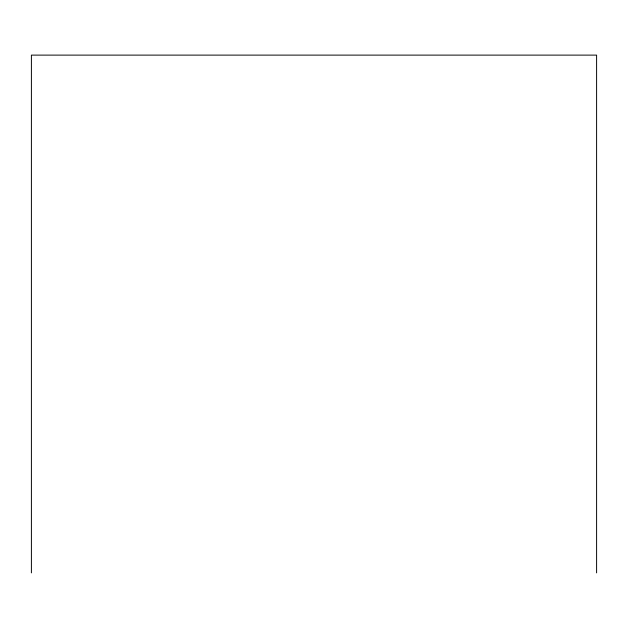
<?xml version="1.0" encoding="UTF-8"?>
<svg xmlns="http://www.w3.org/2000/svg" width="628" height="628" viewBox="0 0 628 628"><rect width="100%" height="100%" fill="white"/><g stroke="black" fill="none" stroke-linecap="round" stroke-linejoin="round"><path stroke-width="0.94" d="M596.6 572.885L596.6 55.115L31.4 55.115L31.4 572.885"/></g></svg>
